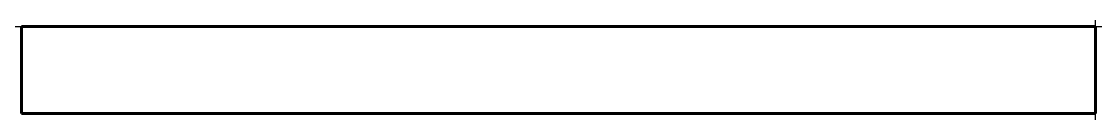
# Model space of a CAD drawing. Header units: millimetres. Extents: x 0 to 1240, y -100 to 0.
import ezdxf

# ---------------------------------------------------------------- set-up
doc = ezdxf.new("R2010")
doc.units = ezdxf.units.MM
doc.linetypes.add('K5LT_BASIC', pattern=[0])
doc.layers.add('Системный слой', color=7, linetype='Continuous')

# ---------------------------------------------------------------- blocks, each defined once
blk = doc.blocks.new('U0')
at = {"layer": 'Системный слой', "color": 5, "linetype": 'K5LT_BASIC', "lineweight": 60, "true_color": 0x0000ff}
for p, q in [((0, 0), (1240, 0)), ((0, -100), (0, 0)), ((1240, 0), (1240, -100)), ((1240, -100), (0, -100))]:
    blk.add_line(p, q, dxfattribs=at)

msp = doc.modelspace()

# ---------------------------------------------------------------- linework, layer by layer
at = {"layer": 'Системный слой', "color": 9, "true_color": 0xdca5c1}
for p, direction in [((617, 0), (1, 0)), ((1240, -45), (0, 1))]:
    msp.add_xline(p, direction, dxfattribs=at)

# ---------------------------------------------------------------- block references
at = {"layer": 'Системный слой'}
msp.add_blockref('U0', (0, 0), dxfattribs=at)

doc.saveas('drawing.dxf')
